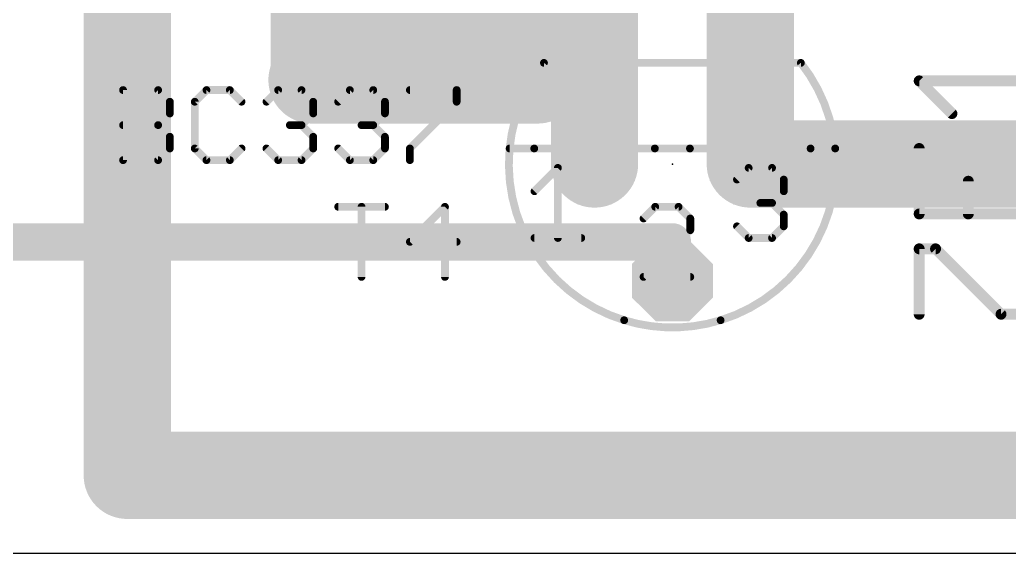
# Model space of a CAD drawing. Extents: x -14 to 150, y -1 to 89.
# Drawn here: x 50.32 to 66.45, y -1.27 to 7.43 of the extents above; entities that cross this region are included whole.
import ezdxf

# ---------------------------------------------------------------- set-up
doc = ezdxf.new("R2010")
doc.units = 0
for name, color, linetype in [('1', 22, 'CONTINUOUS'), ('16', 175, 'CONTINUOUS'), ('17', 82, 'CONTINUOUS'), ('18', 82, 'CONTINUOUS'), ('20', 7, 'CONTINUOUS'), ('21', 253, 'CONTINUOUS'), ('23', 7, 'CONTINUOUS'), ('25', 253, 'CONTINUOUS'), ('27', 253, 'CONTINUOUS'), ('51', 253, 'CONTINUOUS')]:
    doc.layers.add(name, color=color, linetype=linetype)

# ---------------------------------------------------------------- blocks, each defined once
blk = doc.blocks.new('OCTAGONP')
at = {"const_width": 0.5}
blk.add_lwpolyline([(-0.25, -0.1036), (-0.25, 0.1036), (-0.1036, 0.25), (0.1036, 0.25), (0.25, 0.1036), (0.25, -0.1036), (0.1036, -0.25), (-0.1036, -0.25), (-0.25, -0.1036), (-0.25, 0.1036)], dxfattribs=at)
blk = doc.blocks.new('OCTAGONV')
at = {"const_width": 0.5}
blk.add_lwpolyline([(-0.25, -0.1036), (-0.25, 0.1036), (-0.1036, 0.25), (0.1036, 0.25), (0.25, 0.1036), (0.25, -0.1036), (0.1036, -0.25), (-0.1036, -0.25), (-0.25, -0.1036), (-0.25, 0.1036)], dxfattribs=at)

msp = doc.modelspace()

# ---------------------------------------------------------------- linework, layer by layer
at = {"layer": '1', "const_width": 1.4224}
msp.add_lwpolyline([(52.07, 0), (52.07, 6.985)], dxfattribs=at)
at = {"layer": '1', "const_width": 0.7112}
for points in [[(52.4256, 6.985, 1), (51.7144, 6.985)], [(51.7144, 0, 1), (52.4256, 0)]]:
    msp.add_lwpolyline(points, format="xyb", dxfattribs=at)
at = {"layer": '16'}
for points, const_width in [([(59.69, 13.97), (59.69, 5.08)], 1.4224), ([(52.07, 6.985), (52.07, 10.16)], 1.4224), ([(62.23, 5.08), (62.23, 10.16)], 1.4224), ([(55.118, 6.5837), (55.118, 8.3089)], 1.4224), ([(59.182, 8.3089), (59.182, 6.7056)], 1.4224), ([(55.118, 7.112), (59.182, 7.112)], 1.4224), ([(55.0826, 6.4516), (55.118, 6.5837)], 1.4224), ([(59.0167, 6.7056), (58.7627, 6.4516)], 1.4224), ([(59.182, 6.7056), (59.0167, 6.7056)], 1.4224), ([(58.7627, 6.4516), (55.0826, 6.4516)], 1.4224), ([(71.12, 5.08), (62.23, 5.08)], 1.4224), ([(60.96, 3.81), (49.53, 3.81)], 0.6096), ([(60.96, 3.175), (60.96, 3.81)], 0.6096), ([(74.295, 0), (52.07, 0)], 1.4224)]:
    msp.add_lwpolyline(points, dxfattribs=dict(at, const_width=const_width))
for points, const_width in [([(55.118, 7.4676, 1), (55.118, 6.7564)], 0.7112), ([(59.182, 6.7564, 1), (59.182, 7.4676)], 0.7112), ([(51.7144, 6.985, 1), (52.4256, 6.985)], 0.7112), ([(55.4615, 6.4917, 1), (54.7745, 6.6758)], 0.7112), ([(59.0167, 7.0612, 1), (59.0167, 6.35)], 0.7112), ([(59.2681, 6.4541, 1), (58.7652, 6.957)], 0.7112), ([(59.182, 6.35, 1), (59.182, 7.0612)], 0.7112), ([(55.0826, 6.8072, 1), (55.0826, 6.096)], 0.7112), ([(58.7627, 6.096, 1), (58.7627, 6.8072)], 0.7112), ([(54.7624, 6.5837, 1), (55.4736, 6.5837)], 0.7112), ([(58.5112, 6.703, 1), (59.0141, 6.2001)], 0.7112), ([(58.8264, 6.7056, 1), (59.5376, 6.7056)], 0.7112), ([(54.7391, 6.5436, 1), (55.4261, 6.3596)], 0.7112), ([(62.23, 5.4356, 1), (62.23, 4.7244)], 0.7112), ([(59.3344, 5.08, 1), (60.0456, 5.08)], 0.7112), ([(61.8744, 5.08, 1), (62.5856, 5.08)], 0.7112), ([(61.1124, 3.81, 1), (60.8076, 3.81)], 0.3048), ([(60.96, 3.6576, 1), (60.96, 3.9624)], 0.3048), ([(60.8076, 3.175, 1), (61.1124, 3.175)], 0.3048), ([(52.07, 0.3556, 1), (52.07, -0.3556)], 0.7112)]:
    msp.add_lwpolyline(points, format="xyb", dxfattribs=dict(at, const_width=const_width))
at = {"layer": '20'}
msp.add_line((-13.97, -1.27), (149.53, -1.27), dxfattribs=at)
at = {"layer": '21'}
for points, const_width in [([(58.8655, 6.731, 0.5267), (60.1737, 2.5316)], 0.127), ([(58.8655, 6.7628, 1), (58.8655, 6.6993)], 0.0635), ([(58.8904, 6.7113, 1), (58.8406, 6.7507)], 0.0635), ([(63.6149, 5.334, 0.144), (63.0546, 6.731)], 0.127), ([(63.0795, 6.7507, 1), (63.0297, 6.7113)], 0.0635), ([(63.0545, 6.6993, 1), (63.0545, 6.7628)], 0.0635), ([(58.3051, 5.3658, 1), (58.3051, 5.3023)], 0.0635), ([(58.7063, 5.3023, 1), (58.7063, 5.3658)], 0.0635), ([(60.6737, 5.3658, 1), (60.6737, 5.3023)], 0.0635), ([(61.2463, 5.3023, 1), (61.2463, 5.3658)], 0.0635), ([(61.7463, 2.5315, 0.3557), (63.6149, 5.334)], 0.127), ([(63.2137, 5.3658, 1), (63.2137, 5.3023)], 0.0635), ([(63.6465, 5.337, 1), (63.5833, 5.331)], 0.0635), ([(63.5833, 5.331, 1), (63.6465, 5.337)], 0.0635), ([(63.6149, 5.3023, 1), (63.6149, 5.3658)], 0.0635), ([(60.1643, 2.5013, 1), (60.1831, 2.5619)], 0.0635), ([(61.7369, 2.5618, 1), (61.7557, 2.5012)], 0.0635)]:
    msp.add_lwpolyline(points, format="xyb", dxfattribs=dict(at, const_width=const_width))
at = {"layer": '21', "const_width": 0.127}
for points in [[(63.0545, 6.731), (58.8655, 6.731)], [(58.7063, 5.334), (58.3051, 5.334)], [(61.2463, 5.334), (60.6737, 5.334)], [(63.6149, 5.334), (63.2137, 5.334)]]:
    msp.add_lwpolyline(points, dxfattribs=at)
at = {"layer": '23'}
msp.add_point((60.96, 5.08), dxfattribs=at)
at = {"layer": '25', "const_width": 0.127}
for points in [[(55.5097, 4.3825), (56.2724, 4.3825)], [(55.891, 3.2385), (55.891, 4.3825)], [(57.2511, 4.3825), (56.6791, 3.8105)], [(57.2511, 3.2385), (57.2511, 4.3825)], [(56.6791, 3.8105), (57.4418, 3.8105)]]:
    msp.add_lwpolyline(points, dxfattribs=at)
at = {"layer": '25', "const_width": 0.0635}
for points in [[(55.5097, 4.4142, 1), (55.5097, 4.3507)], [(55.9228, 4.3825, 1), (55.8593, 4.3825)], [(56.2724, 4.3507, 1), (56.2724, 4.4142)], [(57.2828, 4.3825, 1), (57.2193, 4.3825)], [(57.2735, 4.36, 1), (57.2286, 4.4049)], [(56.6791, 3.8422, 1), (56.6791, 3.7787)], [(57.4418, 3.7787, 1), (57.4418, 3.8422)], [(56.6566, 3.8329, 1), (56.7016, 3.788)], [(55.8593, 3.2385, 1), (55.9228, 3.2385)], [(57.2193, 3.2385, 1), (57.2828, 3.2385)]]:
    msp.add_lwpolyline(points, format="xyb", dxfattribs=at)
at = {"layer": '27'}
for points, const_width in [([(65.5184, 5.9032), (64.9845, 6.4371)], 0.1778), ([(64.9845, 6.4371), (66.5861, 6.4371)], 0.1778), ([(52.0015, 5.1435), (52.0015, 6.2875)], 0.127), ([(52.0015, 6.2875), (52.5735, 6.2875)], 0.127), ([(52.5735, 6.2875), (52.7642, 6.0968)], 0.127), ([(53.3616, 6.2875), (53.1709, 6.0968)], 0.127), ([(53.7429, 6.2875), (53.3616, 6.2875)], 0.127), ([(53.9336, 6.0968), (53.7429, 6.2875)], 0.127), ([(54.3403, 6.0968), (54.531, 6.2875)], 0.127), ([(54.531, 6.2875), (54.9123, 6.2875)], 0.127), ([(54.9123, 6.2875), (55.1029, 6.0968)], 0.127), ([(55.5097, 6.0968), (55.7004, 6.2875)], 0.127), ([(55.7004, 6.2875), (56.0817, 6.2875)], 0.127), ([(56.0817, 6.2875), (56.2723, 6.0968)], 0.127), ([(56.6791, 6.2875), (57.4417, 6.2875)], 0.127), ([(57.4417, 6.2875), (57.4417, 6.0968)], 0.127), ([(52.7642, 6.0968), (52.7642, 5.9062)], 0.127), ([(53.1709, 6.0968), (53.1709, 5.3342)], 0.127), ([(55.1029, 6.0968), (55.1029, 5.9062)], 0.127), ([(56.2723, 6.0968), (56.2723, 5.9062)], 0.127), ([(57.4417, 6.0968), (56.6791, 5.3342)], 0.127), ([(52.7642, 5.9062), (52.5735, 5.7155)], 0.127), ([(55.1029, 5.9062), (54.9123, 5.7155)], 0.127), ([(56.2723, 5.9062), (56.0817, 5.7155)], 0.127), ([(52.0015, 5.7155), (52.5735, 5.7155)], 0.127), ([(52.5735, 5.7155), (52.7642, 5.5248)], 0.127), ([(54.9123, 5.7155), (54.7216, 5.7155)], 0.127), ([(54.9123, 5.7155), (55.1029, 5.5248)], 0.127), ([(56.0817, 5.7155), (55.891, 5.7155)], 0.127), ([(56.0817, 5.7155), (56.2723, 5.5248)], 0.127), ([(52.7642, 5.5248), (52.7642, 5.3342)], 0.127), ([(55.1029, 5.5248), (55.1029, 5.3342)], 0.127), ([(56.2723, 5.5248), (56.2723, 5.3342)], 0.127), ([(52.7642, 5.3342), (52.5735, 5.1435)], 0.127), ([(53.1709, 5.3342), (53.3616, 5.1435)], 0.127), ([(53.7429, 5.1435), (53.9336, 5.3342)], 0.127), ([(54.531, 5.1435), (54.3403, 5.3342)], 0.127), ([(55.1029, 5.3342), (54.9123, 5.1435)], 0.127), ([(55.7004, 5.1435), (55.5097, 5.3342)], 0.127), ([(56.2723, 5.3342), (56.0817, 5.1435)], 0.127), ([(56.6791, 5.3342), (56.6791, 5.1435)], 0.127), ([(64.9845, 4.2661), (64.9845, 5.3338)], 0.1778), ([(52.5735, 5.1435), (52.0015, 5.1435)], 0.127), ([(53.3616, 5.1435), (53.7429, 5.1435)], 0.127), ([(54.9123, 5.1435), (54.531, 5.1435)], 0.127), ([(56.0817, 5.1435), (55.7004, 5.1435)], 0.127), ([(65.7853, 4.2661), (65.7853, 4.7999)], 0.1778), ([(66.5861, 4.2661), (64.9845, 4.2661)], 0.1778), ([(64.9845, 2.6289), (64.9845, 3.6966)], 0.1778), ([(64.9845, 3.6966), (65.2515, 3.6966)], 0.1778), ([(65.2515, 3.6966), (66.3192, 2.6289)], 0.1778), ([(66.3192, 2.6289), (66.5861, 2.6289)], 0.1778)]:
    msp.add_lwpolyline(points, dxfattribs=dict(at, const_width=const_width))
for points, const_width in [([(65.016, 6.4685, 1), (64.9531, 6.4056)], 0.0889), ([(64.9845, 6.4815, 1), (64.9845, 6.3926)], 0.0889), ([(52.0333, 6.2875, 1), (51.9698, 6.2875)], 0.0635), ([(52.0015, 6.3192, 1), (52.0015, 6.2557)], 0.0635), ([(52.5959, 6.3099, 1), (52.551, 6.265)], 0.0635), ([(52.5735, 6.2557, 1), (52.5735, 6.3192)], 0.0635), ([(53.3616, 6.3192, 1), (53.3616, 6.2557)], 0.0635), ([(53.384, 6.265, 1), (53.3391, 6.3099)], 0.0635), ([(53.7653, 6.3099, 1), (53.7204, 6.265)], 0.0635), ([(53.7429, 6.2557, 1), (53.7429, 6.3192)], 0.0635), ([(54.531, 6.3192, 1), (54.531, 6.2557)], 0.0635), ([(54.5534, 6.265, 1), (54.5085, 6.3099)], 0.0635), ([(54.9347, 6.3099, 1), (54.8898, 6.265)], 0.0635), ([(54.9123, 6.2557, 1), (54.9123, 6.3192)], 0.0635), ([(55.7004, 6.3192, 1), (55.7004, 6.2557)], 0.0635), ([(55.7228, 6.265, 1), (55.6779, 6.3099)], 0.0635), ([(56.1041, 6.3099, 1), (56.0592, 6.265)], 0.0635), ([(56.0817, 6.2557, 1), (56.0817, 6.3192)], 0.0635), ([(56.6791, 6.3192, 1), (56.6791, 6.2557)], 0.0635), ([(57.4735, 6.2875, 1), (57.41, 6.2875)], 0.0635), ([(57.4417, 6.2557, 1), (57.4417, 6.3192)], 0.0635), ([(52.7959, 6.0968, 1), (52.7324, 6.0968)], 0.0635), ([(52.7417, 6.0744, 1), (52.7866, 6.1193)], 0.0635), ([(53.1484, 6.1193, 1), (53.1934, 6.0744)], 0.0635), ([(53.2027, 6.0968, 1), (53.1392, 6.0968)], 0.0635), ([(53.9111, 6.0744, 1), (53.956, 6.1193)], 0.0635), ([(54.3178, 6.1193, 1), (54.3627, 6.0744)], 0.0635), ([(55.1347, 6.0968, 1), (55.0712, 6.0968)], 0.0635), ([(55.0805, 6.0744, 1), (55.1254, 6.1193)], 0.0635), ([(55.4872, 6.1193, 1), (55.5321, 6.0744)], 0.0635), ([(56.3041, 6.0968, 1), (56.2406, 6.0968)], 0.0635), ([(56.2499, 6.0744, 1), (56.2948, 6.1193)], 0.0635), ([(57.4642, 6.0744, 1), (57.4193, 6.1193)], 0.0635), ([(57.41, 6.0968, 1), (57.4735, 6.0968)], 0.0635), ([(65.487, 5.8718, 1), (65.5498, 5.9346)], 0.0889), ([(52.7324, 5.9062, 1), (52.7959, 5.9062)], 0.0635), ([(52.7866, 5.8837, 1), (52.7417, 5.9286)], 0.0635), ([(55.0712, 5.9062, 1), (55.1347, 5.9062)], 0.0635), ([(55.1254, 5.8837, 1), (55.0805, 5.9286)], 0.0635), ([(56.2406, 5.9062, 1), (56.3041, 5.9062)], 0.0635), ([(56.2948, 5.8837, 1), (56.2499, 5.9286)], 0.0635), ([(52.0015, 5.7472, 1), (52.0015, 5.6837)], 0.0635), ([(52.5959, 5.7379, 1), (52.551, 5.693)], 0.0635), ([(52.551, 5.7379, 1), (52.5959, 5.693)], 0.0635), ([(52.5735, 5.6837, 1), (52.5735, 5.7472)], 0.0635), ([(54.7216, 5.7472, 1), (54.7216, 5.6837)], 0.0635), ([(54.9347, 5.7379, 1), (54.8898, 5.693)], 0.0635), ([(54.8898, 5.7379, 1), (54.9347, 5.693)], 0.0635), ([(54.9123, 5.6837, 1), (54.9123, 5.7472)], 0.0635), ([(55.891, 5.7472, 1), (55.891, 5.6837)], 0.0635), ([(56.1041, 5.7379, 1), (56.0592, 5.693)], 0.0635), ([(56.0592, 5.7379, 1), (56.1041, 5.693)], 0.0635), ([(56.0817, 5.6837, 1), (56.0817, 5.7472)], 0.0635), ([(52.7959, 5.5248, 1), (52.7324, 5.5248)], 0.0635), ([(52.7417, 5.5024, 1), (52.7866, 5.5473)], 0.0635), ([(55.1347, 5.5248, 1), (55.0712, 5.5248)], 0.0635), ([(55.0805, 5.5024, 1), (55.1254, 5.5473)], 0.0635), ([(56.3041, 5.5248, 1), (56.2406, 5.5248)], 0.0635), ([(56.2499, 5.5024, 1), (56.2948, 5.5473)], 0.0635), ([(52.7324, 5.3342, 1), (52.7959, 5.3342)], 0.0635), ([(52.7866, 5.3117, 1), (52.7417, 5.3566)], 0.0635), ([(53.1934, 5.3566, 1), (53.1484, 5.3117)], 0.0635), ([(53.1392, 5.3342, 1), (53.2027, 5.3342)], 0.0635), ([(53.956, 5.3117, 1), (53.9111, 5.3566)], 0.0635), ([(54.3627, 5.3566, 1), (54.3178, 5.3117)], 0.0635), ([(55.0712, 5.3342, 1), (55.1347, 5.3342)], 0.0635), ([(55.1254, 5.3117, 1), (55.0805, 5.3566)], 0.0635), ([(55.5321, 5.3566, 1), (55.4872, 5.3117)], 0.0635), ([(56.2406, 5.3342, 1), (56.3041, 5.3342)], 0.0635), ([(56.2948, 5.3117, 1), (56.2499, 5.3566)], 0.0635), ([(56.7108, 5.3342, 1), (56.6473, 5.3342)], 0.0635), ([(56.6566, 5.3566, 1), (56.7015, 5.3117)], 0.0635), ([(65.029, 5.3338, 1), (64.9401, 5.3338)], 0.0889), ([(52.0015, 5.1753, 1), (52.0015, 5.1118)], 0.0635), ([(51.9698, 5.1435, 1), (52.0333, 5.1435)], 0.0635), ([(52.551, 5.166, 1), (52.5959, 5.121)], 0.0635), ([(52.5735, 5.1118, 1), (52.5735, 5.1753)], 0.0635), ([(53.3616, 5.1753, 1), (53.3616, 5.1118)], 0.0635), ([(53.3391, 5.121, 1), (53.384, 5.166)], 0.0635), ([(53.7204, 5.166, 1), (53.7653, 5.121)], 0.0635), ([(53.7429, 5.1118, 1), (53.7429, 5.1753)], 0.0635), ([(54.531, 5.1753, 1), (54.531, 5.1118)], 0.0635), ([(54.5085, 5.121, 1), (54.5534, 5.166)], 0.0635), ([(54.8898, 5.166, 1), (54.9347, 5.121)], 0.0635), ([(54.9123, 5.1118, 1), (54.9123, 5.1753)], 0.0635), ([(55.7004, 5.1753, 1), (55.7004, 5.1118)], 0.0635), ([(55.6779, 5.121, 1), (55.7228, 5.166)], 0.0635), ([(56.0592, 5.166, 1), (56.1041, 5.121)], 0.0635), ([(56.0817, 5.1118, 1), (56.0817, 5.1753)], 0.0635), ([(56.6473, 5.1435, 1), (56.7108, 5.1435)], 0.0635), ([(65.8298, 4.7999, 1), (65.7409, 4.7999)], 0.0889), ([(64.9845, 4.3105, 1), (64.9845, 4.2216)], 0.0889), ([(64.9401, 4.2661, 1), (65.029, 4.2661)], 0.0889), ([(65.7409, 4.2661, 1), (65.8298, 4.2661)], 0.0889), ([(64.9845, 3.7411, 1), (64.9845, 3.6522)], 0.0889), ([(65.029, 3.6966, 1), (64.9401, 3.6966)], 0.0889), ([(65.2829, 3.728, 1), (65.22, 3.6652)], 0.0889), ([(65.2515, 3.6522, 1), (65.2515, 3.7411)], 0.0889), ([(64.9401, 2.6289, 1), (65.029, 2.6289)], 0.0889), ([(66.3192, 2.6734, 1), (66.3192, 2.5845)], 0.0889), ([(66.2877, 2.5975, 1), (66.3506, 2.6603)], 0.0889)]:
    msp.add_lwpolyline(points, format="xyb", dxfattribs=dict(at, const_width=const_width))
at = {"layer": '51', "const_width": 0.127}
for points in [[(60.6737, 5.334), (58.7063, 5.334)], [(63.2137, 5.334), (61.2463, 5.334)], [(58.7111, 4.6362), (59.0924, 5.0175)], [(59.0924, 5.0175), (59.0924, 3.8735)], [(62.0131, 4.8268), (62.2038, 5.0175)], [(62.2038, 5.0175), (62.5851, 5.0175)], [(62.5851, 5.0175), (62.7758, 4.8268)], [(62.7758, 4.8268), (62.7758, 4.6362)], [(62.7758, 4.6362), (62.5851, 4.4455)], [(60.6798, 4.3825), (60.4891, 4.1918)], [(61.0611, 4.3825), (60.6798, 4.3825)], [(61.2518, 4.1918), (61.0611, 4.3825)], [(62.5851, 4.4455), (62.3944, 4.4455)], [(62.5851, 4.4455), (62.7758, 4.2548)], [(61.2518, 4.0011), (61.2518, 4.1918)], [(62.7758, 4.2548), (62.7758, 4.0642)], [(60.4891, 3.2385), (61.2518, 4.0011)], [(62.2038, 3.8735), (62.0131, 4.0642)], [(62.7758, 4.0642), (62.5851, 3.8735)], [(58.7111, 3.8735), (59.4738, 3.8735)], [(62.5851, 3.8735), (62.2038, 3.8735)], [(61.2518, 3.2385), (60.4891, 3.2385)]]:
    msp.add_lwpolyline(points, dxfattribs=at)
at = {"layer": '51'}
for points, const_width in [([(58.7063, 5.3658, 1), (58.7063, 5.3023)], 0.0635), ([(60.6737, 5.3023, 1), (60.6737, 5.3658)], 0.0635), ([(61.2463, 5.3658, 1), (61.2463, 5.3023)], 0.0635), ([(63.2137, 5.3023, 1), (63.2137, 5.3658)], 0.0635), ([(59.1242, 5.0175, 1), (59.0607, 5.0175)], 0.0635), ([(59.1149, 4.995, 1), (59.07, 5.0399)], 0.0635), ([(62.2038, 5.0492, 1), (62.2038, 4.9857)], 0.0635), ([(62.2262, 4.995, 1), (62.1813, 5.0399)], 0.0635), ([(62.6075, 5.0399, 1), (62.5626, 4.995)], 0.0635), ([(62.5851, 4.9857, 1), (62.5851, 5.0492)], 0.0635), ([(61.9907, 4.8493, 1), (62.0356, 4.8044)], 0.0635), ([(62.8075, 4.8268, 1), (62.744, 4.8268)], 0.0635), ([(62.7533, 4.8044, 1), (62.7982, 4.8493)], 0.0635), ([(58.6887, 4.6586, 1), (58.7336, 4.6137)], 0.0635), ([(62.7982, 4.6137, 1), (62.7533, 4.6586)], 0.0635), ([(62.744, 4.6362, 1), (62.8075, 4.6362)], 0.0635), ([(60.6798, 4.4142, 1), (60.6798, 4.3507)], 0.0635), ([(60.7022, 4.36, 1), (60.6573, 4.4049)], 0.0635), ([(61.0835, 4.4049, 1), (61.0386, 4.36)], 0.0635), ([(61.0611, 4.3507, 1), (61.0611, 4.4142)], 0.0635), ([(62.3944, 4.4772, 1), (62.3944, 4.4137)], 0.0635), ([(62.6075, 4.4679, 1), (62.5626, 4.423)], 0.0635), ([(62.5626, 4.4679, 1), (62.6075, 4.423)], 0.0635), ([(62.5851, 4.4137, 1), (62.5851, 4.4772)], 0.0635), ([(60.4667, 4.2143, 1), (60.5116, 4.1694)], 0.0635), ([(61.2835, 4.1918, 1), (61.22, 4.1918)], 0.0635), ([(61.2293, 4.1694, 1), (61.2742, 4.2143)], 0.0635), ([(62.8075, 4.2548, 1), (62.744, 4.2548)], 0.0635), ([(62.7533, 4.2324, 1), (62.7982, 4.2773)], 0.0635), ([(61.2742, 3.9787, 1), (61.2293, 4.0236)], 0.0635), ([(62.0356, 4.0866, 1), (61.9907, 4.0417)], 0.0635), ([(62.744, 4.0642, 1), (62.8075, 4.0642)], 0.0635), ([(62.7982, 4.0417, 1), (62.7533, 4.0866)], 0.0635), ([(58.7111, 3.9053, 1), (58.7111, 3.8418)], 0.0635), ([(59.0607, 3.8735, 1), (59.1242, 3.8735)], 0.0635), ([(59.4738, 3.8418, 1), (59.4738, 3.9053)], 0.0635), ([(61.22, 4.0011, 1), (61.2835, 4.0011)], 0.0635), ([(62.2038, 3.9053, 1), (62.2038, 3.8418)], 0.0635), ([(62.1813, 3.851, 1), (62.2262, 3.896)], 0.0635), ([(62.5626, 3.896, 1), (62.6075, 3.851)], 0.0635), ([(62.5851, 3.8418, 1), (62.5851, 3.9053)], 0.0635), ([(60.4891, 3.2703, 1), (60.4891, 3.2067)], 0.0635), ([(60.4667, 3.261, 1), (60.5116, 3.216)], 0.0635), ([(61.2518, 3.2067, 1), (61.2518, 3.2703)], 0.0635), ([(60.1737, 2.5315, 0.1508), (61.7463, 2.5315)], 0.127), ([(60.1831, 2.5618, 1), (60.1643, 2.5012)], 0.0635), ([(61.7557, 2.5012, 1), (61.7369, 2.5618)], 0.0635)]:
    msp.add_lwpolyline(points, format="xyb", dxfattribs=dict(at, const_width=const_width))

# ---------------------------------------------------------------- block references
at = {"layer": '17', "xscale": 1.3208, "yscale": 1.3208, "rotation": 180}
for p in [(59.69, 5.08), (59.69, 5.08), (62.23, 5.08), (62.23, 5.08), (60.96, 3.175), (60.96, 3.175)]:
    msp.add_blockref('OCTAGONP', p, dxfattribs=at)
at = {"layer": '18', "xscale": 1.2064, "yscale": 1.2064}
for p in [(52.07, 6.985), (52.07, 6.985), (52.07, 0), (52.07, 0)]:
    msp.add_blockref('OCTAGONV', p, dxfattribs=at)

doc.saveas('drawing.dxf')
